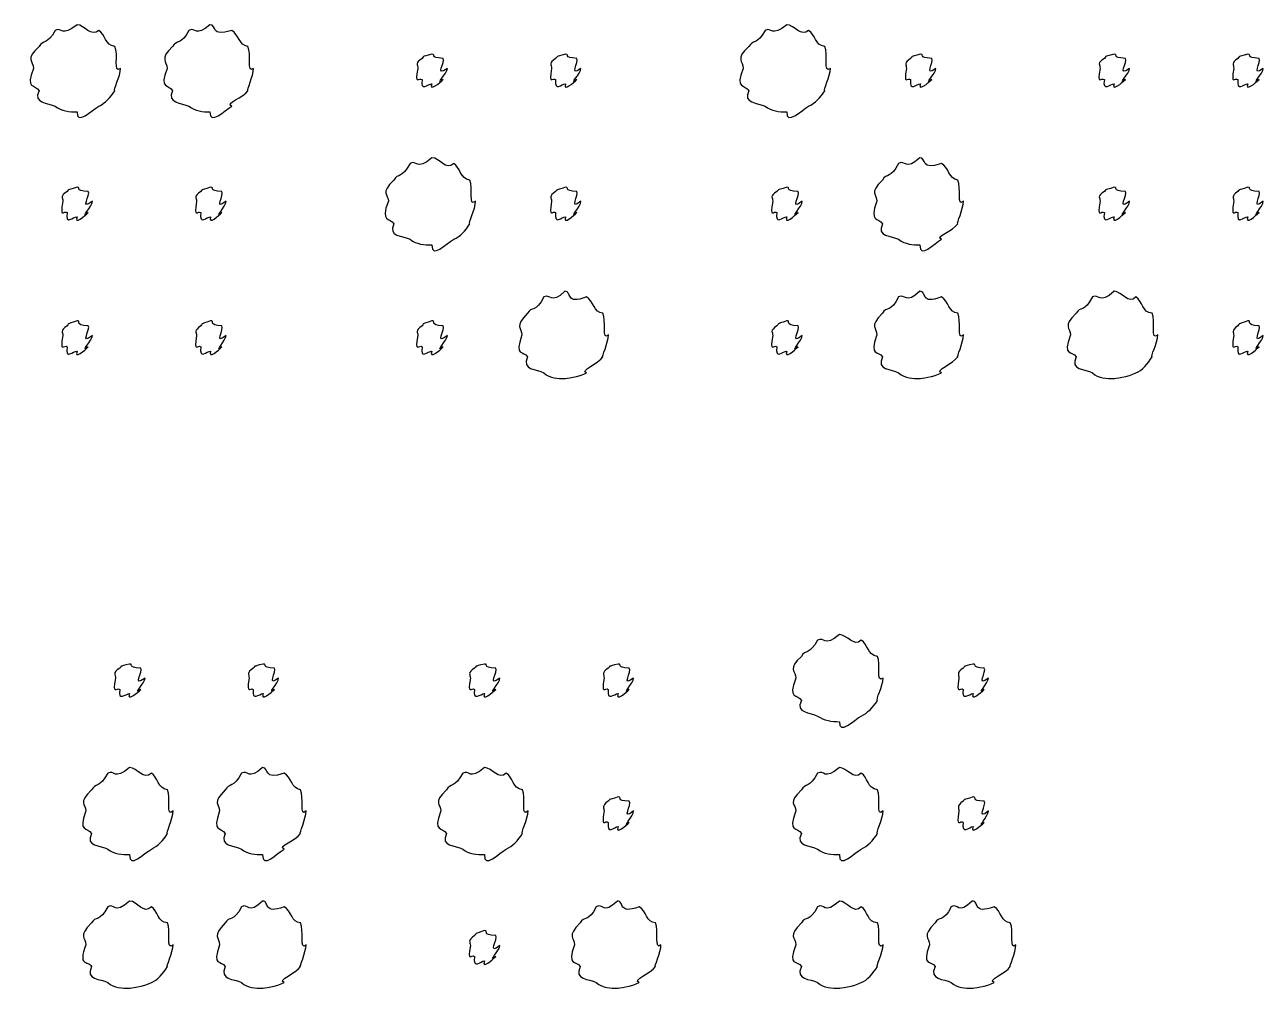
# Model space of a CAD drawing. Header units: millimetres. Extents: x -178 to -32, y 41 to 266.
# Drawn here: x -97.59 to -87.88, y 131.99 to 139.54 of the extents above; entities that cross this region are included whole.
import ezdxf

# ---------------------------------------------------------------- set-up
doc = ezdxf.new("R2010")
doc.units = ezdxf.units.MM
doc.layers.get('0').update_dxf_attribs({"linetype": 'CONTINUOUS'})

msp = doc.modelspace()

# ---------------------------------------------------------------- linework, layer by layer
at = {"color": 0}
for p, q in [((-97.1801, 139.54), (-97.1801, 139.54)), ((-96.1383, 139.54), (-96.1383, 139.54)), ((-91.6157, 139.54), (-91.6157, 139.54)), ((-94.398, 139.309), (-94.398, 139.309)), ((-93.3506, 139.309), (-93.3506, 139.309)), ((-90.5683, 139.309), (-90.5683, 139.309)), ((-89.0499, 139.309), (-89.0499, 139.309)), ((-88.0025, 139.309), (-88.0025, 139.309)), ((-94.398, 138.498), (-94.398, 138.498)), ((-90.5739, 138.498), (-90.5739, 138.498)), ((-97.1801, 138.267), (-97.1801, 138.267)), ((-96.133, 138.267), (-96.133, 138.267)), ((-93.3506, 138.267), (-93.3506, 138.267)), ((-91.6157, 138.267), (-91.6157, 138.267)), ((-89.0499, 138.267), (-89.0499, 138.267)), ((-88.0025, 138.267), (-88.0025, 138.267)), ((-93.3563, 137.451), (-93.3563, 137.451)), ((-90.5739, 137.451), (-90.5739, 137.451)), ((-89.0499, 137.451), (-89.0499, 137.451)), ((-97.1801, 137.22), (-97.1801, 137.22)), ((-96.133, 137.22), (-96.133, 137.22)), ((-94.398, 137.22), (-94.398, 137.22)), ((-91.6157, 137.22), (-91.6157, 137.22)), ((-88.0025, 137.22), (-88.0025, 137.22)), ((-91.2036, 134.761), (-91.2036, 134.761)), ((-96.768, 134.53), (-96.768, 134.53)), ((-95.721, 134.53), (-95.721, 134.53)), ((-93.986, 134.53), (-93.986, 134.53)), ((-92.9386, 134.53), (-92.9386, 134.53)), ((-90.1562, 134.53), (-90.1562, 134.53)), ((-96.768, 133.719), (-96.768, 133.719)), ((-95.7263, 133.719), (-95.7263, 133.719)), ((-93.986, 133.719), (-93.986, 133.719)), ((-91.2036, 133.719), (-91.2036, 133.719)), ((-92.9386, 133.488), (-92.9386, 133.488)), ((-90.1562, 133.488), (-90.1562, 133.488)), ((-96.768, 132.672), (-96.768, 132.672)), ((-95.7263, 132.672), (-95.7263, 132.672)), ((-92.9442, 132.672), (-92.9442, 132.672)), ((-91.2036, 132.672), (-91.2036, 132.672)), ((-90.1619, 132.672), (-90.1619, 132.672)), ((-93.986, 132.441), (-93.986, 132.441))]:
    msp.add_line(p, q, dxfattribs=at)
for points in [[(-97.1801, 139.54), (-97.3028, 139.438), (-97.2961, 139.525), (-97.3511, 139.496)], [(-97.0093, 139.496), (-97.0672, 139.438), (-97.1208, 139.54), (-97.1801, 139.54)], [(-96.1383, 139.54), (-96.2515, 139.438), (-96.2487, 139.525), (-96.3037, 139.496)], [(-95.9675, 139.496), (-96.1383, 139.438), (-96.079, 139.54), (-96.1383, 139.54)], [(-91.6157, 139.54), (-91.7384, 139.438), (-91.7314, 139.525), (-91.7864, 139.496)], [(-91.4449, 139.496), (-91.5028, 139.438), (-91.5564, 139.54), (-91.6157, 139.54)], [(-97.3511, 139.496), (-97.4132, 139.38), (-97.4475, 139.424), (-97.4778, 139.369)], [(-96.8827, 139.369), (-96.961, 139.38), (-96.9571, 139.466), (-97.0093, 139.496)], [(-96.3037, 139.496), (-96.3616, 139.38), (-96.4001, 139.424), (-96.4304, 139.369)], [(-95.8409, 139.369), (-95.9097, 139.38), (-95.9125, 139.466), (-95.9675, 139.496)], [(-91.7864, 139.496), (-91.8485, 139.38), (-91.8831, 139.424), (-91.9134, 139.369)], [(-91.3179, 139.369), (-91.3966, 139.38), (-91.3924, 139.466), (-91.4449, 139.496)], [(-97.4778, 139.369), (-97.5896, 139.27), (-97.5219, 139.256), (-97.5219, 139.198)], [(-96.8386, 139.198), (-96.8992, 139.151), (-96.8523, 139.314), (-96.8827, 139.369)], [(-96.4304, 139.369), (-96.538, 139.27), (-96.4745, 139.256), (-96.4745, 139.198)], [(-95.7968, 139.198), (-95.8518, 139.151), (-95.8106, 139.314), (-95.8409, 139.369)], [(-91.9134, 139.369), (-92.0249, 139.27), (-91.9575, 139.256), (-91.9575, 139.198)], [(-91.2738, 139.198), (-91.3345, 139.151), (-91.2876, 139.314), (-91.3179, 139.369)], [(-94.475, 139.276), (-94.5356, 139.24), (-94.5081, 139.227), (-94.5081, 139.198)], [(-94.398, 139.309), (-94.4915, 139.284), (-94.4531, 139.297), (-94.475, 139.276)], [(-94.3098, 139.276), (-94.4256, 139.284), (-94.3606, 139.309), (-94.398, 139.309)], [(-94.2767, 139.198), (-94.3815, 139.123), (-94.2876, 139.253), (-94.3098, 139.276)], [(-93.4279, 139.276), (-93.4843, 139.24), (-93.4607, 139.227), (-93.4607, 139.198)], [(-93.3506, 139.309), (-93.4402, 139.284), (-93.4057, 139.297), (-93.4279, 139.276)], [(-93.2624, 139.276), (-93.3739, 139.284), (-93.3133, 139.309), (-93.3506, 139.309)], [(-93.2293, 139.198), (-93.3298, 139.123), (-93.2402, 139.253), (-93.2624, 139.276)], [(-90.6455, 139.276), (-90.702, 139.24), (-90.6787, 139.227), (-90.6787, 139.198)], [(-90.5683, 139.309), (-90.6579, 139.284), (-90.6233, 139.297), (-90.6455, 139.276)], [(-90.4801, 139.276), (-90.5919, 139.284), (-90.5312, 139.309), (-90.5683, 139.309)], [(-90.4469, 139.198), (-90.5478, 139.123), (-90.4582, 139.253), (-90.4801, 139.276)], [(-89.1268, 139.276), (-89.1875, 139.24), (-89.16, 139.227), (-89.16, 139.198)], [(-89.0499, 139.309), (-89.1434, 139.284), (-89.105, 139.297), (-89.1268, 139.276)], [(-88.9617, 139.276), (-89.0774, 139.284), (-89.0125, 139.309), (-89.0499, 139.309)], [(-88.9286, 139.198), (-89.0334, 139.123), (-88.9395, 139.253), (-88.9617, 139.276)], [(-88.0798, 139.276), (-88.1362, 139.24), (-88.1126, 139.227), (-88.1126, 139.198)], [(-88.0025, 139.309), (-88.0921, 139.284), (-88.0576, 139.297), (-88.0798, 139.276)], [(-87.9143, 139.276), (-88.0258, 139.284), (-87.9651, 139.309), (-88.0025, 139.309)], [(-87.8812, 139.198), (-87.9817, 139.123), (-87.8921, 139.253), (-87.9143, 139.276)], [(-97.5219, 139.198), (-97.5896, 139.03), (-97.5067, 139.077), (-97.4778, 139.022)], [(-96.8827, 139.022), (-96.8992, 139.03), (-96.8386, 139.135), (-96.8386, 139.198)], [(-96.4745, 139.198), (-96.538, 139.03), (-96.4593, 139.077), (-96.4304, 139.022)], [(-95.8409, 139.022), (-95.8518, 139.03), (-95.7968, 139.135), (-95.7968, 139.198)], [(-94.5081, 139.198), (-94.5356, 139.057), (-94.4972, 139.132), (-94.475, 139.11)], [(-94.3098, 139.11), (-94.3815, 139.057), (-94.2767, 139.161), (-94.2767, 139.198)], [(-93.4607, 139.198), (-93.4843, 139.057), (-93.4498, 139.132), (-93.4279, 139.11)], [(-93.2624, 139.11), (-93.3298, 139.057), (-93.2293, 139.161), (-93.2293, 139.198)], [(-91.9575, 139.198), (-92.0249, 139.03), (-91.9424, 139.077), (-91.9134, 139.022)], [(-91.3179, 139.022), (-91.3345, 139.03), (-91.2738, 139.135), (-91.2738, 139.198)], [(-90.6787, 139.198), (-90.702, 139.057), (-90.6674, 139.132), (-90.6455, 139.11)], [(-90.4801, 139.11), (-90.5478, 139.057), (-90.4469, 139.161), (-90.4469, 139.198)], [(-89.16, 139.198), (-89.1875, 139.057), (-89.1491, 139.132), (-89.1268, 139.11)], [(-88.9617, 139.11), (-89.0334, 139.057), (-88.9286, 139.161), (-88.9286, 139.198)], [(-88.1126, 139.198), (-88.1362, 139.057), (-88.1017, 139.132), (-88.0798, 139.11)], [(-87.9143, 139.11), (-87.9817, 139.057), (-87.8812, 139.161), (-87.8812, 139.198)], [(-94.475, 139.11), (-94.4915, 139.012), (-94.427, 139.077), (-94.398, 139.077)], [(-94.398, 139.077), (-94.4256, 139.012), (-94.3317, 139.088), (-94.3098, 139.11)], [(-93.4279, 139.11), (-93.4402, 139.012), (-93.3796, 139.077), (-93.3506, 139.077)], [(-93.3506, 139.077), (-93.3739, 139.012), (-93.2843, 139.088), (-93.2624, 139.11)], [(-90.6455, 139.11), (-90.6579, 139.012), (-90.5972, 139.077), (-90.5683, 139.077)], [(-90.5683, 139.077), (-90.5919, 139.012), (-90.5023, 139.088), (-90.4801, 139.11)], [(-89.1268, 139.11), (-89.1434, 139.012), (-89.0789, 139.077), (-89.0499, 139.077)], [(-89.0499, 139.077), (-89.0774, 139.012), (-88.9836, 139.088), (-88.9617, 139.11)], [(-88.0798, 139.11), (-88.0921, 139.012), (-88.0315, 139.077), (-88.0025, 139.077)], [(-88.0025, 139.077), (-88.0258, 139.012), (-87.9362, 139.088), (-87.9143, 139.11)], [(-97.4778, 139.022), (-97.5304, 138.924), (-97.4062, 138.93), (-97.3511, 138.901)], [(-97.0093, 138.901), (-96.961, 138.924), (-96.9155, 138.97), (-96.8827, 139.022)], [(-96.4304, 139.022), (-96.4801, 138.924), (-96.3588, 138.93), (-96.3037, 138.901)], [(-95.9675, 138.901), (-96.0282, 138.924), (-95.8698, 138.97), (-95.8409, 139.022)], [(-91.9134, 139.022), (-91.9656, 138.924), (-91.8418, 138.93), (-91.7864, 138.901)], [(-91.4449, 138.901), (-91.3966, 138.924), (-91.3511, 138.97), (-91.3179, 139.022)], [(-97.3511, 138.901), (-97.3028, 138.865), (-97.2379, 138.857), (-97.1801, 138.857)], [(-97.1801, 138.857), (-97.1857, 138.748), (-97.0643, 138.87), (-97.0093, 138.901)], [(-96.3037, 138.901), (-96.2515, 138.865), (-96.1937, 138.857), (-96.1383, 138.857)], [(-96.1383, 138.857), (-96.1383, 138.748), (-96.0226, 138.87), (-95.9675, 138.901)], [(-91.7864, 138.901), (-91.7384, 138.865), (-91.6735, 138.857), (-91.6157, 138.857)], [(-91.6157, 138.857), (-91.6213, 138.748), (-91.5, 138.87), (-91.4449, 138.901)], [(-94.5688, 138.454), (-94.6309, 138.333), (-94.6654, 138.38), (-94.6954, 138.322)], [(-94.398, 138.498), (-94.5205, 138.391), (-94.5138, 138.483), (-94.5688, 138.454)], [(-94.2269, 138.454), (-94.2848, 138.391), (-94.3388, 138.498), (-94.398, 138.498)], [(-94.1003, 138.322), (-94.179, 138.333), (-94.1747, 138.424), (-94.2269, 138.454)], [(-90.7394, 138.454), (-90.7972, 138.333), (-90.8357, 138.38), (-90.866, 138.322)], [(-90.5739, 138.498), (-90.6868, 138.391), (-90.684, 138.483), (-90.7394, 138.454)], [(-90.4028, 138.454), (-90.5739, 138.391), (-90.5147, 138.498), (-90.5739, 138.498)], [(-90.2762, 138.322), (-90.345, 138.333), (-90.3478, 138.424), (-90.4028, 138.454)], [(-97.1801, 138.267), (-97.2739, 138.237), (-97.2354, 138.256), (-97.2573, 138.234)], [(-97.0919, 138.234), (-97.2079, 138.237), (-97.143, 138.267), (-97.1801, 138.267)], [(-96.133, 138.267), (-96.2226, 138.237), (-96.188, 138.256), (-96.2099, 138.234)], [(-96.0448, 138.234), (-96.1563, 138.237), (-96.0956, 138.267), (-96.133, 138.267)], [(-94.6954, 138.322), (-94.8073, 138.219), (-94.7395, 138.212), (-94.7395, 138.157)], [(-94.0562, 138.157), (-94.1169, 138.102), (-94.07, 138.267), (-94.1003, 138.322)], [(-93.3506, 138.267), (-93.4402, 138.237), (-93.4057, 138.256), (-93.4279, 138.234)], [(-93.2624, 138.234), (-93.3739, 138.237), (-93.3133, 138.267), (-93.3506, 138.267)], [(-91.6157, 138.267), (-91.7095, 138.237), (-91.6707, 138.256), (-91.6929, 138.234)], [(-91.5275, 138.234), (-91.6432, 138.237), (-91.5786, 138.267), (-91.6157, 138.267)], [(-90.866, 138.322), (-90.9736, 138.219), (-90.9101, 138.212), (-90.9101, 138.157)], [(-90.2321, 138.157), (-90.2871, 138.102), (-90.2458, 138.267), (-90.2762, 138.322)], [(-89.0499, 138.267), (-89.1434, 138.237), (-89.105, 138.256), (-89.1268, 138.234)], [(-88.9617, 138.234), (-89.0774, 138.237), (-89.0125, 138.267), (-89.0499, 138.267)], [(-88.0025, 138.267), (-88.0921, 138.237), (-88.0576, 138.256), (-88.0798, 138.234)], [(-87.9143, 138.234), (-88.0258, 138.237), (-87.9651, 138.267), (-88.0025, 138.267)], [(-97.2573, 138.234), (-97.318, 138.193), (-97.2905, 138.186), (-97.2905, 138.157)], [(-97.2905, 138.157), (-97.318, 138.009), (-97.2795, 138.091), (-97.2573, 138.068)], [(-97.059, 138.157), (-97.1638, 138.075), (-97.07, 138.212), (-97.0919, 138.234)], [(-97.0919, 138.068), (-97.1638, 138.009), (-97.059, 138.12), (-97.059, 138.157)], [(-96.2099, 138.234), (-96.2667, 138.193), (-96.2431, 138.186), (-96.2431, 138.157)], [(-96.2431, 138.157), (-96.2667, 138.009), (-96.2321, 138.091), (-96.2099, 138.068)], [(-96.0116, 138.157), (-96.1122, 138.075), (-96.0226, 138.212), (-96.0448, 138.234)], [(-96.0448, 138.068), (-96.1122, 138.009), (-96.0116, 138.12), (-96.0116, 138.157)], [(-94.7395, 138.157), (-94.8073, 137.983), (-94.7244, 138.035), (-94.6954, 137.98)], [(-94.1003, 137.98), (-94.1169, 137.983), (-94.0562, 138.093), (-94.0562, 138.157)], [(-93.4279, 138.234), (-93.4843, 138.193), (-93.4607, 138.186), (-93.4607, 138.157)], [(-93.4607, 138.157), (-93.4843, 138.009), (-93.4498, 138.091), (-93.4279, 138.068)], [(-93.2293, 138.157), (-93.3298, 138.075), (-93.2402, 138.212), (-93.2624, 138.234)], [(-93.2624, 138.068), (-93.3298, 138.009), (-93.2293, 138.12), (-93.2293, 138.157)], [(-91.6929, 138.234), (-91.7536, 138.193), (-91.7258, 138.186), (-91.7258, 138.157)], [(-91.7258, 138.157), (-91.7536, 138.009), (-91.7148, 138.091), (-91.6929, 138.068)], [(-91.4943, 138.157), (-91.5991, 138.075), (-91.5053, 138.212), (-91.5275, 138.234)], [(-91.5275, 138.068), (-91.5991, 138.009), (-91.4943, 138.12), (-91.4943, 138.157)], [(-90.9101, 138.157), (-90.9736, 137.983), (-90.895, 138.035), (-90.866, 137.98)], [(-90.2762, 137.98), (-90.2871, 137.983), (-90.2321, 138.093), (-90.2321, 138.157)], [(-89.1268, 138.234), (-89.1875, 138.193), (-89.16, 138.186), (-89.16, 138.157)], [(-89.16, 138.157), (-89.1875, 138.009), (-89.1491, 138.091), (-89.1268, 138.068)], [(-88.9286, 138.157), (-89.0334, 138.075), (-88.9395, 138.212), (-88.9617, 138.234)], [(-88.9617, 138.068), (-89.0334, 138.009), (-88.9286, 138.12), (-88.9286, 138.157)], [(-88.0798, 138.234), (-88.1362, 138.193), (-88.1126, 138.186), (-88.1126, 138.157)], [(-88.1126, 138.157), (-88.1362, 138.009), (-88.1017, 138.091), (-88.0798, 138.068)], [(-87.8812, 138.157), (-87.9817, 138.075), (-87.8921, 138.212), (-87.9143, 138.234)], [(-87.9143, 138.068), (-87.9817, 138.009), (-87.8812, 138.12), (-87.8812, 138.157)], [(-97.2573, 138.068), (-97.2739, 137.965), (-97.209, 138.035), (-97.1801, 138.035)], [(-97.1801, 138.035), (-97.2079, 137.965), (-97.1141, 138.047), (-97.0919, 138.068)], [(-96.2099, 138.068), (-96.2226, 137.965), (-96.1619, 138.035), (-96.133, 138.035)], [(-96.133, 138.035), (-96.1563, 137.965), (-96.0667, 138.047), (-96.0448, 138.068)], [(-93.4279, 138.068), (-93.4402, 137.965), (-93.3796, 138.035), (-93.3506, 138.035)], [(-93.3506, 138.035), (-93.3739, 137.965), (-93.2843, 138.047), (-93.2624, 138.068)], [(-91.6929, 138.068), (-91.7095, 137.965), (-91.6446, 138.035), (-91.6157, 138.035)], [(-91.6157, 138.035), (-91.6432, 137.965), (-91.5494, 138.047), (-91.5275, 138.068)], [(-89.1268, 138.068), (-89.1434, 137.965), (-89.0789, 138.035), (-89.0499, 138.035)], [(-89.0499, 138.035), (-89.0774, 137.965), (-88.9836, 138.047), (-88.9617, 138.068)], [(-88.0798, 138.068), (-88.0921, 137.965), (-88.0315, 138.035), (-88.0025, 138.035)], [(-88.0025, 138.035), (-88.0258, 137.965), (-87.9362, 138.047), (-87.9143, 138.068)], [(-94.6954, 137.98), (-94.748, 137.877), (-94.6238, 137.888), (-94.5688, 137.859)], [(-94.2269, 137.859), (-94.179, 137.877), (-94.1335, 137.928), (-94.1003, 137.98)], [(-90.866, 137.98), (-90.9158, 137.877), (-90.7944, 137.888), (-90.7394, 137.859)], [(-90.4028, 137.859), (-90.4635, 137.877), (-90.3051, 137.928), (-90.2762, 137.98)], [(-94.5688, 137.859), (-94.5205, 137.818), (-94.4559, 137.815), (-94.398, 137.815)], [(-94.398, 137.815), (-94.4033, 137.7), (-94.2823, 137.829), (-94.2269, 137.859)], [(-90.7394, 137.859), (-90.6868, 137.818), (-90.629, 137.815), (-90.5739, 137.815)], [(-90.5739, 137.815), (-90.5739, 137.7), (-90.4582, 137.829), (-90.4028, 137.859)], [(-93.5214, 137.407), (-93.5792, 137.282), (-93.618, 137.335), (-93.6484, 137.28)], [(-93.3563, 137.451), (-93.4692, 137.341), (-93.4664, 137.436), (-93.5214, 137.407)], [(-93.1852, 137.407), (-93.3563, 137.341), (-93.297, 137.451), (-93.3563, 137.451)], [(-93.0585, 137.28), (-93.1273, 137.282), (-93.1302, 137.377), (-93.1852, 137.407)], [(-90.7394, 137.407), (-90.7972, 137.282), (-90.8357, 137.335), (-90.866, 137.28)], [(-90.5739, 137.451), (-90.6868, 137.341), (-90.684, 137.436), (-90.7394, 137.407)], [(-90.4028, 137.407), (-90.5739, 137.341), (-90.5147, 137.451), (-90.5739, 137.451)], [(-90.2762, 137.28), (-90.345, 137.282), (-90.3478, 137.377), (-90.4028, 137.407)], [(-89.2207, 137.407), (-89.2828, 137.282), (-89.317, 137.335), (-89.3473, 137.28)], [(-89.0499, 137.451), (-89.1723, 137.341), (-89.1656, 137.436), (-89.2207, 137.407)], [(-88.8788, 137.407), (-88.9367, 137.341), (-88.9907, 137.451), (-89.0499, 137.451)], [(-88.7522, 137.28), (-88.8305, 137.282), (-88.8266, 137.377), (-88.8788, 137.407)], [(-93.6484, 137.28), (-93.7556, 137.171), (-93.6925, 137.167), (-93.6925, 137.109)], [(-93.0144, 137.109), (-93.0695, 137.054), (-93.0282, 137.225), (-93.0585, 137.28)], [(-90.866, 137.28), (-90.9736, 137.171), (-90.9101, 137.167), (-90.9101, 137.109)], [(-90.2321, 137.109), (-90.2871, 137.054), (-90.2458, 137.225), (-90.2762, 137.28)], [(-89.3473, 137.28), (-89.4592, 137.171), (-89.3914, 137.167), (-89.3914, 137.109)], [(-88.7081, 137.109), (-88.7688, 137.054), (-88.7218, 137.225), (-88.7522, 137.28)], [(-97.2573, 137.181), (-97.318, 137.138), (-97.2905, 137.133), (-97.2905, 137.104)], [(-97.1801, 137.22), (-97.2739, 137.186), (-97.2354, 137.206), (-97.2573, 137.181)], [(-97.0919, 137.181), (-97.2079, 137.186), (-97.143, 137.22), (-97.1801, 137.22)], [(-97.059, 137.104), (-97.1638, 137.021), (-97.07, 137.159), (-97.0919, 137.181)], [(-96.2099, 137.181), (-96.2667, 137.138), (-96.2431, 137.133), (-96.2431, 137.104)], [(-96.133, 137.22), (-96.2226, 137.186), (-96.188, 137.206), (-96.2099, 137.181)], [(-96.0448, 137.181), (-96.1563, 137.186), (-96.0956, 137.22), (-96.133, 137.22)], [(-96.0116, 137.104), (-96.1122, 137.021), (-96.0226, 137.159), (-96.0448, 137.181)], [(-94.475, 137.181), (-94.5356, 137.138), (-94.5081, 137.133), (-94.5081, 137.104)], [(-94.398, 137.22), (-94.4915, 137.186), (-94.4531, 137.206), (-94.475, 137.181)], [(-94.3098, 137.181), (-94.4256, 137.186), (-94.3606, 137.22), (-94.398, 137.22)], [(-94.2767, 137.104), (-94.3815, 137.021), (-94.2876, 137.159), (-94.3098, 137.181)], [(-91.6929, 137.181), (-91.7536, 137.138), (-91.7258, 137.133), (-91.7258, 137.104)], [(-91.6157, 137.22), (-91.7095, 137.186), (-91.6707, 137.206), (-91.6929, 137.181)], [(-91.5275, 137.181), (-91.6432, 137.186), (-91.5786, 137.22), (-91.6157, 137.22)], [(-91.4943, 137.104), (-91.5991, 137.021), (-91.5053, 137.159), (-91.5275, 137.181)], [(-88.0798, 137.181), (-88.1362, 137.138), (-88.1126, 137.133), (-88.1126, 137.104)], [(-88.0025, 137.22), (-88.0921, 137.186), (-88.0576, 137.206), (-88.0798, 137.181)], [(-87.9143, 137.181), (-88.0258, 137.186), (-87.9651, 137.22), (-88.0025, 137.22)], [(-87.8812, 137.104), (-87.9817, 137.021), (-87.8921, 137.159), (-87.9143, 137.181)], [(-97.2905, 137.104), (-97.318, 136.958), (-97.2795, 137.04), (-97.2573, 137.016)], [(-97.0919, 137.016), (-97.1638, 136.958), (-97.059, 137.071), (-97.059, 137.104)], [(-96.2431, 137.104), (-96.2667, 136.958), (-96.2321, 137.04), (-96.2099, 137.016)], [(-96.0448, 137.016), (-96.1122, 136.958), (-96.0116, 137.071), (-96.0116, 137.104)], [(-94.5081, 137.104), (-94.5356, 136.958), (-94.4972, 137.04), (-94.475, 137.016)], [(-94.3098, 137.016), (-94.3815, 136.958), (-94.2767, 137.071), (-94.2767, 137.104)], [(-93.6925, 137.109), (-93.7556, 136.933), (-93.6773, 136.989), (-93.6484, 136.938)], [(-93.0585, 136.938), (-93.0695, 136.933), (-93.0144, 137.046), (-93.0144, 137.109)], [(-91.7258, 137.104), (-91.7536, 136.958), (-91.7148, 137.04), (-91.6929, 137.016)], [(-91.5275, 137.016), (-91.5991, 136.958), (-91.4943, 137.071), (-91.4943, 137.104)], [(-90.9101, 137.109), (-90.9736, 136.933), (-90.895, 136.989), (-90.866, 136.938)], [(-90.2762, 136.938), (-90.2871, 136.933), (-90.2321, 137.046), (-90.2321, 137.109)], [(-89.3914, 137.109), (-89.4592, 136.933), (-89.3763, 136.989), (-89.3473, 136.938)], [(-88.7522, 136.938), (-88.7688, 136.933), (-88.7081, 137.046), (-88.7081, 137.109)], [(-88.1126, 137.104), (-88.1362, 136.958), (-88.1017, 137.04), (-88.0798, 137.016)], [(-87.9143, 137.016), (-87.9817, 136.958), (-87.8812, 137.071), (-87.8812, 137.104)], [(-97.2573, 137.016), (-97.2739, 136.911), (-97.209, 136.983), (-97.1801, 136.983)], [(-97.1801, 136.983), (-97.2079, 136.911), (-97.1141, 136.993), (-97.0919, 137.016)], [(-96.2099, 137.016), (-96.2226, 136.911), (-96.1619, 136.983), (-96.133, 136.983)], [(-96.133, 136.983), (-96.1563, 136.911), (-96.0667, 136.993), (-96.0448, 137.016)], [(-94.475, 137.016), (-94.4915, 136.911), (-94.427, 136.983), (-94.398, 136.983)], [(-94.398, 136.983), (-94.4256, 136.911), (-94.3317, 136.993), (-94.3098, 137.016)], [(-91.6929, 137.016), (-91.7095, 136.911), (-91.6446, 136.983), (-91.6157, 136.983)], [(-91.6157, 136.983), (-91.6432, 136.911), (-91.5494, 136.993), (-91.5275, 137.016)], [(-88.0798, 137.016), (-88.0921, 136.911), (-88.0315, 136.983), (-88.0025, 136.983)], [(-88.0025, 136.983), (-88.0258, 136.911), (-87.9362, 136.993), (-87.9143, 137.016)], [(-93.6484, 136.938), (-93.6978, 136.829), (-93.5768, 136.845), (-93.5214, 136.812)], [(-93.1852, 136.812), (-93.2459, 136.829), (-93.0875, 136.886), (-93.0585, 136.938)], [(-90.866, 136.938), (-90.9158, 136.829), (-90.7944, 136.845), (-90.7394, 136.812)], [(-90.4028, 136.812), (-90.4635, 136.829), (-90.3051, 136.886), (-90.2762, 136.938)], [(-89.3473, 136.938), (-89.3999, 136.829), (-89.2757, 136.845), (-89.2207, 136.812)], [(-88.8788, 136.812), (-88.8305, 136.829), (-88.7853, 136.886), (-88.7522, 136.938)], [(-93.5214, 136.812), (-93.4692, 136.768), (-93.4113, 136.768), (-93.3563, 136.768)], [(-93.3563, 136.768), (-93.3563, 136.768), (-93.2402, 136.781), (-93.1852, 136.812)], [(-90.7394, 136.812), (-90.6868, 136.768), (-90.629, 136.768), (-90.5739, 136.768)], [(-90.5739, 136.768), (-90.5739, 136.768), (-90.4582, 136.781), (-90.4028, 136.812)], [(-89.2207, 136.812), (-89.1723, 136.768), (-89.1078, 136.768), (-89.0499, 136.768)], [(-89.0499, 136.768), (-89.0552, 136.768), (-88.9339, 136.781), (-88.8788, 136.812)], [(-91.2036, 134.761), (-91.3264, 134.659), (-91.3194, 134.746), (-91.3744, 134.717)], [(-91.0329, 134.717), (-91.0907, 134.659), (-91.1444, 134.761), (-91.2036, 134.761)], [(-91.3744, 134.717), (-91.4365, 134.601), (-91.471, 134.645), (-91.5014, 134.59)], [(-90.9059, 134.59), (-90.9846, 134.601), (-90.9803, 134.687), (-91.0329, 134.717)], [(-91.5014, 134.59), (-91.6129, 134.491), (-91.5455, 134.477), (-91.5455, 134.419)], [(-90.8618, 134.419), (-90.9225, 134.372), (-90.8756, 134.535), (-90.9059, 134.59)], [(-96.8453, 134.497), (-96.9059, 134.461), (-96.8784, 134.448), (-96.8784, 134.419)], [(-96.768, 134.53), (-96.8618, 134.505), (-96.8234, 134.519), (-96.8453, 134.497)], [(-96.6798, 134.497), (-96.7959, 134.505), (-96.731, 134.53), (-96.768, 134.53)], [(-96.647, 134.419), (-96.7518, 134.343), (-96.6579, 134.475), (-96.6798, 134.497)], [(-95.7979, 134.497), (-95.8547, 134.461), (-95.831, 134.448), (-95.831, 134.419)], [(-95.721, 134.53), (-95.8106, 134.505), (-95.776, 134.519), (-95.7979, 134.497)], [(-95.6328, 134.497), (-95.7442, 134.505), (-95.6836, 134.53), (-95.721, 134.53)], [(-95.5996, 134.419), (-95.7001, 134.343), (-95.6105, 134.475), (-95.6328, 134.497)], [(-94.0629, 134.497), (-94.1236, 134.461), (-94.0961, 134.448), (-94.0961, 134.419)], [(-93.986, 134.53), (-94.0795, 134.505), (-94.041, 134.519), (-94.0629, 134.497)], [(-93.8978, 134.497), (-94.0135, 134.505), (-93.9486, 134.53), (-93.986, 134.53)], [(-93.8646, 134.419), (-93.9694, 134.343), (-93.8756, 134.475), (-93.8978, 134.497)], [(-93.0159, 134.497), (-93.0723, 134.461), (-93.0487, 134.448), (-93.0487, 134.419)], [(-92.9386, 134.53), (-93.0282, 134.505), (-92.9936, 134.519), (-93.0159, 134.497)], [(-92.8504, 134.497), (-92.9619, 134.505), (-92.9016, 134.53), (-92.9386, 134.53)], [(-92.8172, 134.419), (-92.9178, 134.343), (-92.8282, 134.475), (-92.8504, 134.497)], [(-90.2335, 134.497), (-90.2899, 134.461), (-90.2667, 134.448), (-90.2667, 134.419)], [(-90.1562, 134.53), (-90.2458, 134.505), (-90.2116, 134.519), (-90.2335, 134.497)], [(-90.068, 134.497), (-90.1799, 134.505), (-90.1192, 134.53), (-90.1562, 134.53)], [(-90.0352, 134.419), (-90.1358, 134.343), (-90.0462, 134.475), (-90.068, 134.497)], [(-96.8784, 134.419), (-96.9059, 134.277), (-96.8675, 134.353), (-96.8453, 134.331)], [(-96.6798, 134.331), (-96.7518, 134.277), (-96.647, 134.382), (-96.647, 134.419)], [(-95.831, 134.419), (-95.8547, 134.277), (-95.8201, 134.353), (-95.7979, 134.331)], [(-95.6328, 134.331), (-95.7001, 134.277), (-95.5996, 134.382), (-95.5996, 134.419)], [(-94.0961, 134.419), (-94.1236, 134.277), (-94.0851, 134.353), (-94.0629, 134.331)], [(-93.8978, 134.331), (-93.9694, 134.277), (-93.8646, 134.382), (-93.8646, 134.419)], [(-93.0487, 134.419), (-93.0723, 134.277), (-93.0377, 134.353), (-93.0159, 134.331)], [(-92.8504, 134.331), (-92.9178, 134.277), (-92.8172, 134.382), (-92.8172, 134.419)], [(-91.5455, 134.419), (-91.6129, 134.251), (-91.5303, 134.298), (-91.5014, 134.243)], [(-90.9059, 134.243), (-90.9225, 134.251), (-90.8618, 134.356), (-90.8618, 134.419)], [(-90.2667, 134.419), (-90.2899, 134.277), (-90.2557, 134.353), (-90.2335, 134.331)], [(-90.068, 134.331), (-90.1358, 134.277), (-90.0352, 134.382), (-90.0352, 134.419)], [(-96.8453, 134.331), (-96.8618, 134.233), (-96.7969, 134.298), (-96.768, 134.298)], [(-96.768, 134.298), (-96.7959, 134.233), (-96.702, 134.309), (-96.6798, 134.331)], [(-95.7979, 134.331), (-95.8106, 134.233), (-95.7499, 134.298), (-95.721, 134.298)], [(-95.721, 134.298), (-95.7442, 134.233), (-95.6546, 134.309), (-95.6328, 134.331)], [(-94.0629, 134.331), (-94.0795, 134.233), (-94.0149, 134.298), (-93.986, 134.298)], [(-93.986, 134.298), (-94.0135, 134.233), (-93.9197, 134.309), (-93.8978, 134.331)], [(-93.0159, 134.331), (-93.0282, 134.233), (-92.9675, 134.298), (-92.9386, 134.298)], [(-92.9386, 134.298), (-92.9619, 134.233), (-92.8723, 134.309), (-92.8504, 134.331)], [(-90.2335, 134.331), (-90.2458, 134.233), (-90.1852, 134.298), (-90.1562, 134.298)], [(-90.1562, 134.298), (-90.1799, 134.233), (-90.0903, 134.309), (-90.068, 134.331)], [(-91.5014, 134.243), (-91.5536, 134.145), (-91.4298, 134.151), (-91.3744, 134.122)], [(-91.0329, 134.122), (-90.9846, 134.145), (-90.9391, 134.191), (-90.9059, 134.243)], [(-91.3744, 134.122), (-91.3264, 134.086), (-91.2615, 134.078), (-91.2036, 134.078)], [(-91.2036, 134.078), (-91.2093, 133.969), (-91.0879, 134.092), (-91.0329, 134.122)], [(-96.768, 133.719), (-96.8908, 133.612), (-96.8841, 133.704), (-96.9391, 133.675)], [(-96.5973, 133.675), (-96.6551, 133.612), (-96.7087, 133.719), (-96.768, 133.719)], [(-95.7263, 133.719), (-95.8395, 133.612), (-95.8367, 133.704), (-95.8917, 133.675)], [(-95.5555, 133.675), (-95.7263, 133.612), (-95.667, 133.719), (-95.7263, 133.719)], [(-93.986, 133.719), (-94.1084, 133.612), (-94.1017, 133.704), (-94.1567, 133.675)], [(-93.8149, 133.675), (-93.8728, 133.612), (-93.9267, 133.719), (-93.986, 133.719)], [(-91.2036, 133.719), (-91.3264, 133.612), (-91.3194, 133.704), (-91.3744, 133.675)], [(-91.0329, 133.675), (-91.0907, 133.612), (-91.1444, 133.719), (-91.2036, 133.719)], [(-96.9391, 133.675), (-97.0012, 133.554), (-97.0354, 133.601), (-97.0657, 133.543)], [(-96.4706, 133.543), (-96.5489, 133.554), (-96.545, 133.645), (-96.5973, 133.675)], [(-95.8917, 133.675), (-95.9496, 133.554), (-95.9884, 133.601), (-96.0184, 133.543)], [(-95.4289, 133.543), (-95.4976, 133.554), (-95.5005, 133.645), (-95.5555, 133.675)], [(-94.1567, 133.675), (-94.2188, 133.554), (-94.2534, 133.601), (-94.2834, 133.543)], [(-93.6883, 133.543), (-93.7669, 133.554), (-93.7627, 133.645), (-93.8149, 133.675)], [(-91.3744, 133.675), (-91.4365, 133.554), (-91.471, 133.601), (-91.5014, 133.543)], [(-90.9059, 133.543), (-90.9846, 133.554), (-90.9803, 133.645), (-91.0329, 133.675)], [(-97.0657, 133.543), (-97.1776, 133.44), (-97.1098, 133.433), (-97.1098, 133.378)], [(-96.4265, 133.378), (-96.4872, 133.322), (-96.4403, 133.488), (-96.4706, 133.543)], [(-96.0184, 133.543), (-96.1259, 133.44), (-96.0625, 133.433), (-96.0625, 133.378)], [(-95.3848, 133.378), (-95.4398, 133.322), (-95.3985, 133.488), (-95.4289, 133.543)], [(-94.2834, 133.543), (-94.3952, 133.44), (-94.3275, 133.433), (-94.3275, 133.378)], [(-93.6442, 133.378), (-93.7048, 133.322), (-93.6579, 133.488), (-93.6883, 133.543)], [(-91.5014, 133.543), (-91.6129, 133.44), (-91.5455, 133.433), (-91.5455, 133.378)], [(-90.8618, 133.378), (-90.9225, 133.322), (-90.8756, 133.488), (-90.9059, 133.543)], [(-93.0159, 133.455), (-93.0723, 133.413), (-93.0487, 133.406), (-93.0487, 133.378)], [(-92.9386, 133.488), (-93.0282, 133.458), (-92.9936, 133.477), (-93.0159, 133.455)], [(-92.8504, 133.455), (-92.9619, 133.458), (-92.9016, 133.488), (-92.9386, 133.488)], [(-92.8172, 133.378), (-92.9178, 133.296), (-92.8282, 133.433), (-92.8504, 133.455)], [(-90.2335, 133.455), (-90.2899, 133.413), (-90.2667, 133.406), (-90.2667, 133.378)], [(-90.1562, 133.488), (-90.2458, 133.458), (-90.2116, 133.477), (-90.2335, 133.455)], [(-90.068, 133.455), (-90.1799, 133.458), (-90.1192, 133.488), (-90.1562, 133.488)], [(-90.0352, 133.378), (-90.1358, 133.296), (-90.0462, 133.433), (-90.068, 133.455)], [(-97.1098, 133.378), (-97.1776, 133.204), (-97.0947, 133.256), (-97.0657, 133.201)], [(-96.4706, 133.201), (-96.4872, 133.204), (-96.4265, 133.314), (-96.4265, 133.378)], [(-96.0625, 133.378), (-96.1259, 133.204), (-96.0473, 133.256), (-96.0184, 133.201)], [(-95.4289, 133.201), (-95.4398, 133.204), (-95.3848, 133.314), (-95.3848, 133.378)], [(-94.3275, 133.378), (-94.3952, 133.204), (-94.3127, 133.256), (-94.2834, 133.201)], [(-93.6883, 133.201), (-93.7048, 133.204), (-93.6442, 133.314), (-93.6442, 133.378)], [(-93.0487, 133.378), (-93.0723, 133.23), (-93.0377, 133.312), (-93.0159, 133.289)], [(-92.8504, 133.289), (-92.9178, 133.23), (-92.8172, 133.34), (-92.8172, 133.378)], [(-91.5455, 133.378), (-91.6129, 133.204), (-91.5303, 133.256), (-91.5014, 133.201)], [(-90.9059, 133.201), (-90.9225, 133.204), (-90.8618, 133.314), (-90.8618, 133.378)], [(-90.2667, 133.378), (-90.2899, 133.23), (-90.2557, 133.312), (-90.2335, 133.289)], [(-90.068, 133.289), (-90.1358, 133.23), (-90.0352, 133.34), (-90.0352, 133.378)], [(-97.0657, 133.201), (-97.1183, 133.098), (-96.9941, 133.109), (-96.9391, 133.08)], [(-96.5973, 133.08), (-96.5489, 133.098), (-96.5034, 133.149), (-96.4706, 133.201)], [(-96.0184, 133.201), (-96.0681, 133.098), (-95.9467, 133.109), (-95.8917, 133.08)], [(-95.5555, 133.08), (-95.6162, 133.098), (-95.4578, 133.149), (-95.4289, 133.201)], [(-94.2834, 133.201), (-94.336, 133.098), (-94.2118, 133.109), (-94.1567, 133.08)], [(-93.8149, 133.08), (-93.7669, 133.098), (-93.7214, 133.149), (-93.6883, 133.201)], [(-93.0159, 133.289), (-93.0282, 133.186), (-92.9675, 133.256), (-92.9386, 133.256)], [(-92.9386, 133.256), (-92.9619, 133.186), (-92.8723, 133.267), (-92.8504, 133.289)], [(-91.5014, 133.201), (-91.5536, 133.098), (-91.4298, 133.109), (-91.3744, 133.08)], [(-91.0329, 133.08), (-90.9846, 133.098), (-90.9391, 133.149), (-90.9059, 133.201)], [(-90.2335, 133.289), (-90.2458, 133.186), (-90.1852, 133.256), (-90.1562, 133.256)], [(-90.1562, 133.256), (-90.1799, 133.186), (-90.0903, 133.267), (-90.068, 133.289)], [(-96.9391, 133.08), (-96.8908, 133.038), (-96.8262, 133.036), (-96.768, 133.036)], [(-96.768, 133.036), (-96.7736, 132.921), (-96.6523, 133.049), (-96.5973, 133.08)], [(-95.8917, 133.08), (-95.8395, 133.038), (-95.7816, 133.036), (-95.7263, 133.036)], [(-95.7263, 133.036), (-95.7263, 132.921), (-95.6105, 133.049), (-95.5555, 133.08)], [(-94.1567, 133.08), (-94.1084, 133.038), (-94.0439, 133.036), (-93.986, 133.036)], [(-93.986, 133.036), (-93.9913, 132.921), (-93.8703, 133.049), (-93.8149, 133.08)], [(-91.3744, 133.08), (-91.3264, 133.038), (-91.2615, 133.036), (-91.2036, 133.036)], [(-91.2036, 133.036), (-91.2093, 132.921), (-91.0879, 133.049), (-91.0329, 133.08)], [(-96.9391, 132.628), (-97.0012, 132.503), (-97.0354, 132.556), (-97.0657, 132.501)], [(-96.768, 132.672), (-96.8908, 132.562), (-96.8841, 132.657), (-96.9391, 132.628)], [(-96.5973, 132.628), (-96.6551, 132.562), (-96.7087, 132.672), (-96.768, 132.672)], [(-96.4706, 132.501), (-96.5489, 132.503), (-96.545, 132.598), (-96.5973, 132.628)], [(-95.8917, 132.628), (-95.9496, 132.503), (-95.9884, 132.556), (-96.0184, 132.501)], [(-95.7263, 132.672), (-95.8395, 132.562), (-95.8367, 132.657), (-95.8917, 132.628)], [(-95.5555, 132.628), (-95.7263, 132.562), (-95.667, 132.672), (-95.7263, 132.672)], [(-95.4289, 132.501), (-95.4976, 132.503), (-95.5005, 132.598), (-95.5555, 132.628)], [(-93.1093, 132.628), (-93.1672, 132.503), (-93.206, 132.556), (-93.2363, 132.501)], [(-92.9442, 132.672), (-93.0571, 132.562), (-93.0543, 132.657), (-93.1093, 132.628)], [(-92.7731, 132.628), (-92.9442, 132.562), (-92.885, 132.672), (-92.9442, 132.672)], [(-92.6465, 132.501), (-92.7153, 132.503), (-92.7181, 132.598), (-92.7731, 132.628)], [(-91.3744, 132.628), (-91.4365, 132.503), (-91.471, 132.556), (-91.5014, 132.501)], [(-91.2036, 132.672), (-91.3264, 132.562), (-91.3194, 132.657), (-91.3744, 132.628)], [(-91.0329, 132.628), (-91.0907, 132.562), (-91.1444, 132.672), (-91.2036, 132.672)], [(-90.9059, 132.501), (-90.9846, 132.503), (-90.9803, 132.598), (-91.0329, 132.628)], [(-90.3273, 132.628), (-90.3852, 132.503), (-90.4236, 132.556), (-90.454, 132.501)], [(-90.1619, 132.672), (-90.2748, 132.562), (-90.272, 132.657), (-90.3273, 132.628)], [(-89.9911, 132.628), (-90.1619, 132.562), (-90.1026, 132.672), (-90.1619, 132.672)], [(-89.8641, 132.501), (-89.9329, 132.503), (-89.9358, 132.598), (-89.9911, 132.628)], [(-97.0657, 132.501), (-97.1776, 132.392), (-97.1098, 132.388), (-97.1098, 132.33)], [(-96.4265, 132.33), (-96.4872, 132.275), (-96.4403, 132.446), (-96.4706, 132.501)], [(-96.0184, 132.501), (-96.1259, 132.392), (-96.0625, 132.388), (-96.0625, 132.33)], [(-95.3848, 132.33), (-95.4398, 132.275), (-95.3985, 132.446), (-95.4289, 132.501)], [(-93.986, 132.441), (-94.0795, 132.407), (-94.041, 132.427), (-94.0629, 132.402)], [(-93.8978, 132.402), (-94.0135, 132.407), (-93.9486, 132.441), (-93.986, 132.441)], [(-93.2363, 132.501), (-93.3436, 132.392), (-93.2804, 132.388), (-93.2804, 132.33)], [(-92.6024, 132.33), (-92.6574, 132.275), (-92.6162, 132.446), (-92.6465, 132.501)], [(-91.5014, 132.501), (-91.6129, 132.392), (-91.5455, 132.388), (-91.5455, 132.33)], [(-90.8618, 132.33), (-90.9225, 132.275), (-90.8756, 132.446), (-90.9059, 132.501)], [(-90.454, 132.501), (-90.5616, 132.392), (-90.4981, 132.388), (-90.4981, 132.33)], [(-89.82, 132.33), (-89.8751, 132.275), (-89.8338, 132.446), (-89.8641, 132.501)], [(-97.1098, 132.33), (-97.1776, 132.154), (-97.0947, 132.211), (-97.0657, 132.159)], [(-96.4706, 132.159), (-96.4872, 132.154), (-96.4265, 132.267), (-96.4265, 132.33)], [(-96.0625, 132.33), (-96.1259, 132.154), (-96.0473, 132.211), (-96.0184, 132.159)], [(-95.4289, 132.159), (-95.4398, 132.154), (-95.3848, 132.267), (-95.3848, 132.33)], [(-94.0629, 132.402), (-94.1236, 132.359), (-94.0961, 132.354), (-94.0961, 132.325)], [(-93.8646, 132.325), (-93.9694, 132.242), (-93.8756, 132.38), (-93.8978, 132.402)], [(-93.2804, 132.33), (-93.3436, 132.154), (-93.2653, 132.211), (-93.2363, 132.159)], [(-92.6465, 132.159), (-92.6574, 132.154), (-92.6024, 132.267), (-92.6024, 132.33)], [(-91.5455, 132.33), (-91.6129, 132.154), (-91.5303, 132.211), (-91.5014, 132.159)], [(-90.9059, 132.159), (-90.9225, 132.154), (-90.8618, 132.267), (-90.8618, 132.33)], [(-90.4981, 132.33), (-90.5616, 132.154), (-90.4829, 132.211), (-90.454, 132.159)], [(-89.8641, 132.159), (-89.8751, 132.154), (-89.82, 132.267), (-89.82, 132.33)], [(-94.0961, 132.325), (-94.1236, 132.179), (-94.0851, 132.261), (-94.0629, 132.237)], [(-94.0629, 132.237), (-94.0795, 132.132), (-94.0149, 132.203), (-93.986, 132.203)], [(-93.986, 132.203), (-94.0135, 132.132), (-93.9197, 132.214), (-93.8978, 132.237)], [(-93.8978, 132.237), (-93.9694, 132.179), (-93.8646, 132.292), (-93.8646, 132.325)], [(-97.0657, 132.159), (-97.1183, 132.05), (-96.9941, 132.066), (-96.9391, 132.033)], [(-96.5973, 132.033), (-96.5489, 132.05), (-96.5034, 132.107), (-96.4706, 132.159)], [(-96.0184, 132.159), (-96.0681, 132.05), (-95.9467, 132.066), (-95.8917, 132.033)], [(-95.5555, 132.033), (-95.6162, 132.05), (-95.4578, 132.107), (-95.4289, 132.159)], [(-93.2363, 132.159), (-93.2857, 132.05), (-93.1647, 132.066), (-93.1093, 132.033)], [(-92.7731, 132.033), (-92.8338, 132.05), (-92.6754, 132.107), (-92.6465, 132.159)], [(-91.5014, 132.159), (-91.5536, 132.05), (-91.4298, 132.066), (-91.3744, 132.033)], [(-91.0329, 132.033), (-90.9846, 132.05), (-90.9391, 132.107), (-90.9059, 132.159)], [(-90.454, 132.159), (-90.5037, 132.05), (-90.3824, 132.066), (-90.3273, 132.033)], [(-89.9911, 132.033), (-90.0515, 132.05), (-89.8931, 132.107), (-89.8641, 132.159)], [(-96.9391, 132.033), (-96.8908, 131.989), (-96.8262, 131.989), (-96.768, 131.989)], [(-96.768, 131.989), (-96.7736, 131.989), (-96.6523, 132.002), (-96.5973, 132.033)], [(-95.8917, 132.033), (-95.8395, 131.989), (-95.7816, 131.989), (-95.7263, 131.989)], [(-95.7263, 131.989), (-95.7263, 131.989), (-95.6105, 132.002), (-95.5555, 132.033)], [(-93.1093, 132.033), (-93.0571, 131.989), (-92.9993, 131.989), (-92.9442, 131.989)], [(-92.9442, 131.989), (-92.9442, 131.989), (-92.8282, 132.002), (-92.7731, 132.033)], [(-91.3744, 132.033), (-91.3264, 131.989), (-91.2615, 131.989), (-91.2036, 131.989)], [(-91.2036, 131.989), (-91.2093, 131.989), (-91.0879, 132.002), (-91.0329, 132.033)], [(-90.3273, 132.033), (-90.2748, 131.989), (-90.2169, 131.989), (-90.1619, 131.989)], [(-90.1619, 131.989), (-90.1619, 131.989), (-90.0462, 132.002), (-89.9911, 132.033)]]:
    msp.add_open_spline(points, degree=3, dxfattribs=at)

doc.saveas('drawing.dxf')
